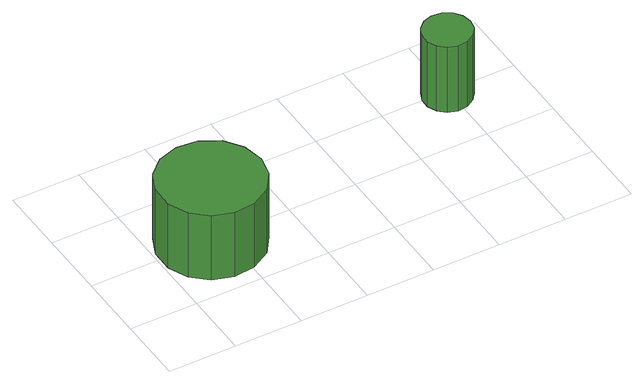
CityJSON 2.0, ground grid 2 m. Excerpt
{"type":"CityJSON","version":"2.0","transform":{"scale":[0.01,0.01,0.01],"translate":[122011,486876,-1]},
"CityObjects":{
"tree1":{"type":"SolitaryVegetationObject","attributes":{"function":"something"},"geometry":[{"type":"MultiSurface","lod":"1","boundaries":[[[0,1,2,3,4,5,6,7,8,9,10,11,12,13,14]],[[15,16,17,18,19,20,21,22,23,24,25,26,27,28,29]],[[0,29,28,1]],[[1,28,27,2]],[[2,27,26,3]],[[3,26,25,4]],[[4,25,24,5]],[[5,24,23,6]],[[6,23,22,7]],[[7,22,21,8]],[[8,21,20,9]],[[9,20,19,10]],[[10,19,18,11]],[[11,18,17,12]],[[12,17,16,13]],[[13,16,15,14]],[[14,15,29,0]]]}]},
"tree2":{"type":"SolitaryVegetationObject","attributes":{"function":"something"},"geometry":[{"type":"MultiSurface","lod":"1","boundaries":[[[30,31,32,33,34,35,36,37,38,39,40,41,42,43,44]],[[45,46,47,48,49,50,51,52,53,54,55,56,57,58,59]],[[30,59,58,31]],[[31,58,57,32]],[[32,57,56,33]],[[33,56,55,34]],[[34,55,54,35]],[[35,54,53,36]],[[36,53,52,37]],[[37,52,51,38]],[[38,51,50,39]],[[39,50,49,40]],[[40,49,48,41]],[[41,48,47,42]],[[42,47,46,43]],[[43,46,45,44]],[[44,45,59,30]]]}]}
},
"vertices":[
[311,193,318],[298,255,318],[261,307,318],[205,339,318],[142,345,318],[82,326,318],[35,283,318],[9,225,318],[9,161,318],[35,103,318],[82,61,318],[142,41,318],[205,48,318],[261,80,318],[298,131,318],[298,131,99],[261,80,99],[205,48,99],[142,41,99],[82,61,99],[35,103,99],[9,161,99],[9,225,99],[35,283,99],[82,326,99],[142,345,99],[205,339,99],[261,307,99],[298,255,99],[311,193,99],
[1061,388,321],[1055,417,321],[1038,440,321],[1012,455,321],[983,458,321],[955,449,321],[934,429,321],[922,403,321],[922,373,321],[934,347,321],[955,327,321],[983,318,321],[1012,321,321],[1038,336,321],[1055,359,321],[1055,359,99],[1038,336,99],[1012,321,99],[983,318,99],[955,327,99],[934,347,99],[922,373,99],[922,403,99],[934,429,99],[955,449,99],[983,458,99],[1012,455,99],[1038,440,99],[1055,417,99],[1061,388,99]
]}
